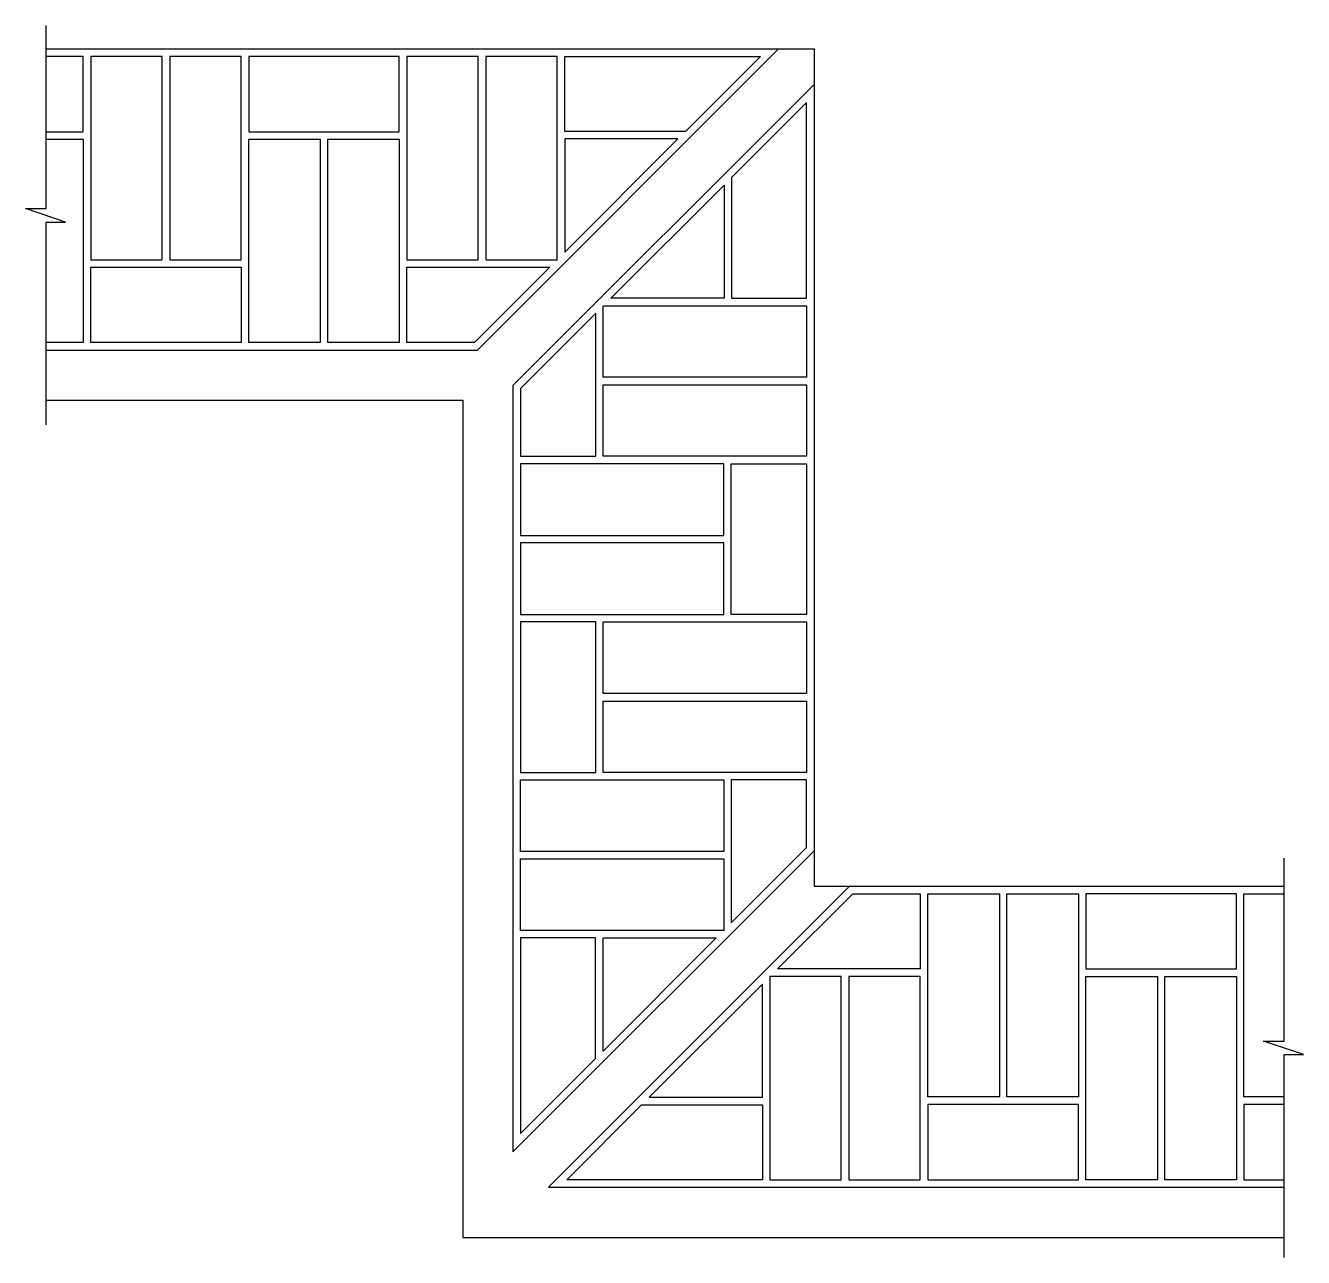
# Model space of a CAD drawing. Extents: x 3652 to 6199, y 5658 to 8113.
import ezdxf

# ---------------------------------------------------------------- set-up
doc = ezdxf.new("R2010")
doc.units = 0
doc.header["$LTSCALE"] = 10
doc.header["$MEASUREMENT"] = 0
doc.layers.add('3', color=3, linetype='CONTINUOUS')
doc.layers.add('7', color=7, linetype='CONTINUOUS')

msp = doc.modelspace()

# ---------------------------------------------------------------- linework, layer by layer
at = {"layer": '3'}
for points in [[(3693.6, 7317.2), (3693.6, 7721.3), (3731.6, 7721.3), (3652.2, 7748.2), (3693.6, 7748.2), (3693.6, 8113)], [(3693.6, 7901.5), (3767, 7901.5), (3767, 8051.5), (3693.6, 8051.5)], [(3693.6, 7886.5), (3767, 7886.5), (3767, 7481.5), (3693.6, 7481.5)], [(6161, 5658.5), (6161, 6062.6), (6199.1, 6062.6), (6119.7, 6089.5), (6161, 6089.5), (6161, 6454.3)], [(6161, 5978.2), (6080.5, 5978.2), (6080.5, 6383.2), (6161, 6383.2)], [(6161, 5963.2), (6080.5, 5963.2), (6080.5, 5813.2), (6161, 5813.2)]]:
    msp.add_lwpolyline(points, dxfattribs=at)
for points in [[(3782.1, 8051.5), (3782.1, 7646.5), (3924.6, 7646.5), (3924.6, 8051.5)], [(3939.6, 8051.5), (3939.6, 7646.5), (4082.1, 7646.5), (4082.1, 8051.5)], [(4096.9, 7901.5), (4396.9, 7901.5), (4396.9, 8051.5), (4096.9, 8051.5)], [(4412, 8051.5), (4412, 7646.5), (4554.5, 7646.5), (4554.5, 8051.5)], [(4569.5, 8051.5), (4569.5, 7646.5), (4712, 7646.5), (4712, 8051.5)], [(4726.8, 8051.5), (5116.8, 8051.5), (4967.4, 7902), (4726.8, 7902)], [(5208.7, 7569.6), (5208.7, 7959.6), (5059.3, 7810.1), (5059.3, 7569.6)], [(4096.9, 7481.5), (4096.9, 7886.5), (4239.4, 7886.5), (4239.4, 7481.5)], [(4254.4, 7481.5), (4254.4, 7886.5), (4396.9, 7886.5), (4396.9, 7481.5)], [(4726.8, 7661.5), (4952.4, 7887), (4726.8, 7887)], [(4818.8, 7569.6), (5044.3, 7795.1), (5044.3, 7569.6)], [(3782.1, 7631.5), (4082.1, 7631.5), (4082.1, 7481.5), (3782.1, 7481.5)], [(4412, 7481.5), (4412, 7631.5), (4696.8, 7631.5), (4546.8, 7481.5)], [(4638.7, 7254.8), (4788.7, 7254.8), (4788.7, 7539.6), (4638.7, 7389.6)], [(5208.7, 7412.3), (4803.7, 7412.3), (4803.7, 7554.8), (5208.7, 7554.8)], [(5208.7, 7254.8), (4803.7, 7254.8), (4803.7, 7397.3), (5208.7, 7397.3)], [(4638.7, 7097.1), (5043.7, 7097.1), (5043.7, 7239.6), (4638.7, 7239.6)], [(5058.7, 6939.6), (5058.7, 7239.6), (5208.7, 7239.6), (5208.7, 6939.6)], [(4638.7, 6939.6), (5043.7, 6939.6), (5043.7, 7082.1), (4638.7, 7082.1)], [(4788.7, 6624.6), (4788.7, 6924.6), (4638.7, 6924.6), (4638.7, 6624.6)], [(5208.7, 6782.1), (4803.7, 6782.1), (4803.7, 6924.6), (5208.7, 6924.6)], [(5208.7, 6624.6), (4803.7, 6624.6), (4803.7, 6767.1), (5208.7, 6767.1)], [(4638.7, 6610), (5043.7, 6610), (5043.7, 6467.5), (4638.7, 6467.5)], [(5208.7, 6610), (5058.7, 6610), (5058.7, 6325.2), (5208.7, 6475.2)], [(4638.7, 6452.5), (5043.7, 6452.5), (5043.7, 6310), (4638.7, 6310)], [(5435.5, 6383.2), (5435.5, 6233.2), (5150.7, 6233.2), (5300.7, 6383.2)], [(5593.1, 6383.2), (5593.1, 5978.2), (5450.6, 5978.2), (5450.6, 6383.2)], [(5750.6, 6383.2), (5750.6, 5978.2), (5608.1, 5978.2), (5608.1, 6383.2)], [(5765.4, 6233.2), (6065.4, 6233.2), (6065.4, 6383.2), (5765.4, 6383.2)], [(4638.7, 5905.2), (4788.2, 6054.6), (4788.2, 6295.2), (4638.7, 6295.2)], [(5028.7, 6295.2), (4803.2, 6069.6), (4803.2, 6295.2)], [(5278, 5813.2), (5278, 6218.2), (5135.5, 6218.2), (5135.5, 5813.2)], [(5435.5, 5813.2), (5435.5, 6218.2), (5293, 6218.2), (5293, 5813.2)], [(5765.4, 5813.2), (5765.4, 6218.2), (5907.9, 6218.2), (5907.9, 5813.2)], [(5922.9, 5813.2), (5922.9, 6218.2), (6065.4, 6218.2), (6065.4, 5813.2)], [(5120.7, 6203.2), (4895.1, 5977.7), (5120.7, 5977.7)], [(4730.7, 5813.2), (4880.1, 5962.7), (5120.7, 5962.7), (5120.7, 5813.2)], [(5750.6, 5963.2), (5450.6, 5963.2), (5450.6, 5813.2), (5750.6, 5813.2)]]:
    msp.add_lwpolyline(points, close=True, dxfattribs=at)
at = {"layer": '7'}
for p, q in [((3693.6, 8066.5), (5223.7, 8066.5)), ((5153, 8066.5), (4553, 7466.5)), ((5223.7, 8066.5), (5223.7, 6398.2)), ((5223.7, 7995.8), (4623.7, 7395.8)), ((3693.6, 7466.5), (4553, 7466.5)), ((4623.7, 5868.9), (5223.7, 6468.9)), ((4694.5, 5798.2), (5294.5, 6398.2)), ((5223.7, 6398.2), (6161, 6398.2))]:
    msp.add_line(p, q, dxfattribs=at)
for points in [[(4623.7, 7395.8), (4623.7, 5868.9), (5223.7, 6468.9)], [(3693.6, 7366.5), (4523.7, 7366.5), (4523.7, 5698.2), (6161, 5698.2)], [(5294.5, 6398.2), (4694.5, 5798.2), (6161, 5798.2)]]:
    msp.add_lwpolyline(points, dxfattribs=at)

doc.saveas('drawing.dxf')
